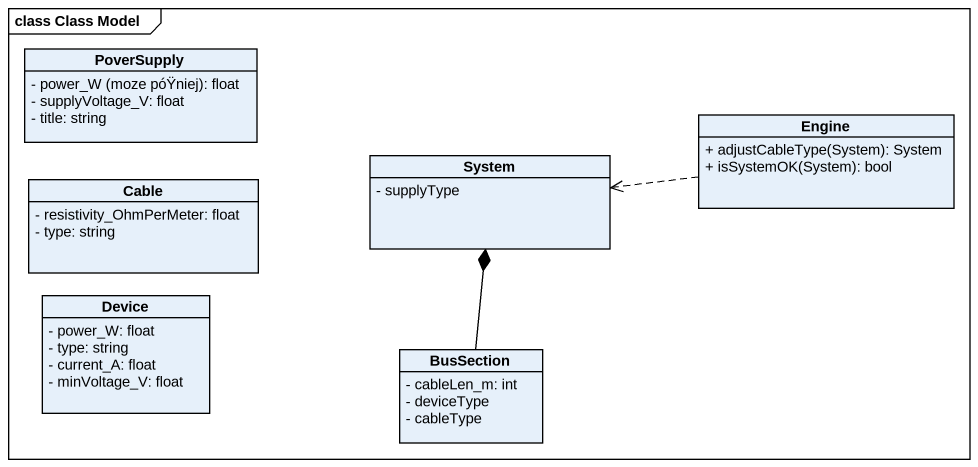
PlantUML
@startuml
mainframe class Class Model
hide circle
hide empty members
skinparam classAttributeIconSize 0
class PoverSupply {
  {field} - power_W (moze póŸniej): float
  - supplyVoltage_V: float
  - title: string
}
class System {
  - supplyType
}
class Engine {
  + adjustCableType(System): System
  + isSystemOK(System): bool
}
class Cable {
  - resistivity_OhmPerMeter: float
  - type: string
}
class Device {
  - power_W: float
  - type: string
  - current_A: float
  - minVoltage_V: float
}
class BusSection {
  - cableLen_m: int
  - deviceType
  - cableType
}
Engine .left.> System
BusSection -up-* System
@enduml
